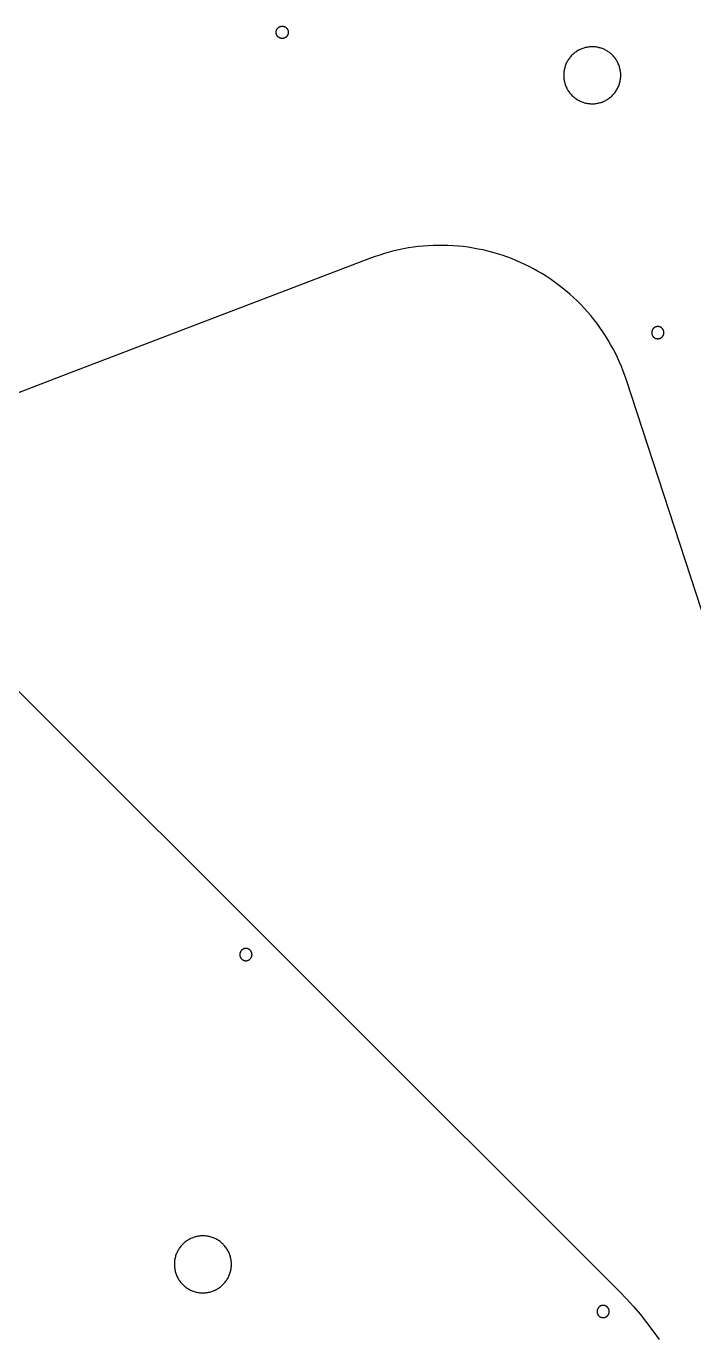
# Model space of a CAD drawing. Extents: x 0 to 146, y -2 to 88.
# Drawn here: x 61.57 to 71.8, y 40.55 to 60.68 of the extents above; entities that cross this region are included whole.
import ezdxf

# ---------------------------------------------------------------- set-up
doc = ezdxf.new("R2010")
doc.units = 0
doc.header["$LTSCALE"] = 15
doc.layers.add('CUT$EXTERIOR', color=1, linetype='CONTINUOUS')
doc.layers.add('CUT$INTERIOR', color=5, linetype='CONTINUOUS')

msp = doc.modelspace()

# ---------------------------------------------------------------- linework, layer by layer
at = {"layer": 'CUT$EXTERIOR'}
for p, q in [((67.06, 57.19), (66.988, 57.168)), ((67.132, 57.211), (67.06, 57.19)), ((67.205, 57.23), (67.132, 57.211)), ((67.279, 57.247), (67.205, 57.23)), ((67.353, 57.262), (67.279, 57.247)), ((67.428, 57.276), (67.353, 57.262)), ((67.504, 57.287), (67.428, 57.276)), ((67.579, 57.297), (67.504, 57.287)), ((67.656, 57.305), (67.579, 57.297)), ((67.732, 57.311), (67.656, 57.305)), ((67.809, 57.314), (67.732, 57.311)), ((67.886, 57.316), (67.809, 57.314)), ((67.963, 57.316), (67.886, 57.316)), ((68.04, 57.314), (67.963, 57.316)), ((68.117, 57.31), (68.04, 57.314)), ((68.194, 57.304), (68.117, 57.31)), ((68.27, 57.296), (68.194, 57.304)), ((68.347, 57.286), (68.27, 57.296)), ((68.422, 57.274), (68.347, 57.286)), ((68.498, 57.26), (68.422, 57.274)), ((68.573, 57.245), (68.498, 57.26)), ((68.647, 57.227), (68.573, 57.245)), ((68.721, 57.208), (68.647, 57.227)), ((68.794, 57.187), (68.721, 57.208)), ((68.866, 57.164), (68.794, 57.187)), ((66.848, 57.119), (62.257, 55.363)), ((66.918, 57.144), (66.848, 57.119)), ((66.988, 57.168), (66.918, 57.144)), ((68.937, 57.139), (68.866, 57.164)), ((69.007, 57.113), (68.937, 57.139)), ((69.077, 57.085), (69.007, 57.113)), ((69.145, 57.055), (69.077, 57.085)), ((69.212, 57.024), (69.145, 57.055)), ((69.279, 56.991), (69.212, 57.024)), ((69.345, 56.957), (69.279, 56.991)), ((69.41, 56.92), (69.345, 56.957)), ((69.475, 56.882), (69.41, 56.92)), ((69.539, 56.842), (69.475, 56.882)), ((69.602, 56.801), (69.539, 56.842)), ((69.664, 56.757), (69.602, 56.801)), ((69.726, 56.712), (69.664, 56.757)), ((69.786, 56.666), (69.726, 56.712)), ((69.845, 56.617), (69.786, 56.666)), ((69.903, 56.567), (69.845, 56.617)), ((69.96, 56.516), (69.903, 56.567)), ((70.016, 56.463), (69.96, 56.516)), ((70.071, 56.408), (70.016, 56.463)), ((70.124, 56.352), (70.071, 56.408)), ((70.175, 56.295), (70.124, 56.352)), ((70.225, 56.237), (70.175, 56.295)), ((70.274, 56.177), (70.225, 56.237)), ((70.321, 56.116), (70.274, 56.177)), ((70.366, 56.054), (70.321, 56.116)), ((70.41, 55.991), (70.366, 56.054)), ((70.452, 55.926), (70.41, 55.991)), ((70.492, 55.861), (70.452, 55.926)), ((70.53, 55.795), (70.492, 55.861)), ((70.567, 55.729), (70.53, 55.795)), ((70.602, 55.661), (70.567, 55.729)), ((70.635, 55.593), (70.602, 55.661)), ((70.666, 55.525), (70.635, 55.593)), ((62.257, 55.363), (60.967, 54.869)), ((70.696, 55.456), (70.666, 55.525)), ((70.723, 55.386), (70.696, 55.456)), ((70.749, 55.316), (70.723, 55.386)), ((70.773, 55.246), (70.749, 55.316)), ((74.394, 44.132), (70.773, 55.246)), ((61.256, 50.667), (70.663, 41.26)), ((70.663, 41.26), (70.772, 41.148)), ((70.772, 41.148), (70.878, 41.031)), ((70.878, 41.031), (70.982, 40.91)), ((70.982, 40.91), (71.082, 40.784)), ((71.082, 40.784), (71.179, 40.655)), ((71.179, 40.655), (71.272, 40.522))]:
    msp.add_line(p, q, dxfattribs=at)
at = {"layer": 'CUT$INTERIOR'}
for p, q in [((65.399, 60.595), (65.4, 60.598)), ((65.399, 60.591), (65.399, 60.595)), ((65.4, 60.601), (65.401, 60.604)), ((65.4, 60.598), (65.4, 60.601)), ((65.401, 60.607), (65.402, 60.61)), ((65.401, 60.604), (65.401, 60.607)), ((65.402, 60.61), (65.403, 60.614)), ((65.403, 60.614), (65.404, 60.617)), ((65.404, 60.617), (65.405, 60.62)), ((65.405, 60.62), (65.406, 60.623)), ((65.406, 60.623), (65.408, 60.626)), ((65.408, 60.626), (65.409, 60.629)), ((65.409, 60.629), (65.411, 60.631)), ((65.411, 60.631), (65.412, 60.634)), ((65.412, 60.634), (65.414, 60.637)), ((65.414, 60.637), (65.416, 60.64)), ((65.416, 60.64), (65.418, 60.642)), ((65.418, 60.642), (65.42, 60.645)), ((65.42, 60.645), (65.422, 60.647)), ((65.422, 60.647), (65.424, 60.65)), ((65.424, 60.65), (65.426, 60.652)), ((65.426, 60.652), (65.429, 60.654)), ((65.429, 60.654), (65.431, 60.657)), ((65.431, 60.657), (65.434, 60.659)), ((65.434, 60.659), (65.436, 60.661)), ((65.436, 60.661), (65.439, 60.663)), ((65.439, 60.663), (65.442, 60.664)), ((65.442, 60.664), (65.444, 60.666)), ((65.444, 60.666), (65.447, 60.668)), ((65.447, 60.668), (65.45, 60.669)), ((65.45, 60.669), (65.453, 60.671)), ((65.453, 60.671), (65.456, 60.672)), ((65.456, 60.672), (65.459, 60.673)), ((65.459, 60.673), (65.462, 60.674)), ((65.462, 60.674), (65.465, 60.675)), ((65.465, 60.675), (65.468, 60.676)), ((65.468, 60.676), (65.472, 60.677)), ((65.472, 60.677), (65.475, 60.678)), ((65.475, 60.678), (65.478, 60.678)), ((65.478, 60.678), (65.481, 60.679)), ((65.481, 60.679), (65.484, 60.679)), ((65.484, 60.679), (65.488, 60.679)), ((65.488, 60.679), (65.491, 60.679)), ((65.491, 60.679), (65.494, 60.679)), ((65.494, 60.679), (65.497, 60.679)), ((65.497, 60.679), (65.501, 60.679)), ((65.501, 60.679), (65.504, 60.679)), ((65.504, 60.679), (65.507, 60.678)), ((65.507, 60.678), (65.51, 60.678)), ((65.51, 60.678), (65.513, 60.677)), ((65.513, 60.677), (65.517, 60.676)), ((65.517, 60.676), (65.52, 60.675)), ((65.52, 60.675), (65.523, 60.674)), ((65.523, 60.674), (65.526, 60.673)), ((65.526, 60.673), (65.529, 60.672)), ((65.529, 60.672), (65.532, 60.671)), ((65.532, 60.671), (65.535, 60.669)), ((65.535, 60.669), (65.538, 60.668)), ((65.538, 60.668), (65.541, 60.666)), ((65.541, 60.666), (65.543, 60.664)), ((65.543, 60.664), (65.546, 60.663)), ((65.546, 60.663), (65.549, 60.661)), ((65.549, 60.661), (65.551, 60.659)), ((65.551, 60.659), (65.554, 60.657)), ((65.554, 60.657), (65.556, 60.654)), ((65.556, 60.654), (65.558, 60.652)), ((65.558, 60.652), (65.561, 60.65)), ((65.561, 60.65), (65.563, 60.647)), ((65.563, 60.647), (65.565, 60.645)), ((65.565, 60.645), (65.567, 60.642)), ((65.567, 60.642), (65.569, 60.64)), ((65.569, 60.64), (65.571, 60.637)), ((65.571, 60.637), (65.573, 60.634)), ((65.573, 60.634), (65.574, 60.631)), ((65.574, 60.631), (65.576, 60.629)), ((65.576, 60.629), (65.577, 60.626)), ((65.577, 60.626), (65.579, 60.623)), ((65.579, 60.623), (65.58, 60.62)), ((65.58, 60.62), (65.581, 60.617)), ((65.581, 60.617), (65.582, 60.614)), ((65.582, 60.614), (65.583, 60.61)), ((65.583, 60.61), (65.584, 60.607)), ((65.584, 60.607), (65.584, 60.604)), ((65.584, 60.604), (65.585, 60.601)), ((65.585, 60.601), (65.585, 60.598)), ((65.585, 60.598), (65.586, 60.595)), ((65.586, 60.595), (65.586, 60.591)), ((65.399, 60.588), (65.399, 60.591)), ((65.399, 60.585), (65.399, 60.588)), ((65.399, 60.581), (65.399, 60.585)), ((65.399, 60.578), (65.399, 60.581)), ((65.399, 60.575), (65.399, 60.578)), ((65.4, 60.572), (65.399, 60.575)), ((65.4, 60.569), (65.4, 60.572)), ((65.401, 60.565), (65.4, 60.569)), ((65.402, 60.562), (65.401, 60.565)), ((65.403, 60.559), (65.402, 60.562)), ((65.404, 60.556), (65.403, 60.559)), ((65.405, 60.553), (65.404, 60.556)), ((65.406, 60.55), (65.405, 60.553)), ((65.407, 60.547), (65.406, 60.55)), ((65.408, 60.544), (65.407, 60.547)), ((65.41, 60.541), (65.408, 60.544)), ((65.412, 60.538), (65.41, 60.541)), ((65.413, 60.535), (65.412, 60.538)), ((65.415, 60.533), (65.413, 60.535)), ((65.417, 60.53), (65.415, 60.533)), ((65.419, 60.527), (65.417, 60.53)), ((65.421, 60.525), (65.419, 60.527)), ((65.423, 60.523), (65.421, 60.525)), ((65.425, 60.52), (65.423, 60.523)), ((65.428, 60.518), (65.425, 60.52)), ((65.43, 60.516), (65.428, 60.518)), ((65.433, 60.514), (65.43, 60.516)), ((65.435, 60.511), (65.433, 60.514)), ((65.438, 60.51), (65.435, 60.511)), ((65.44, 60.508), (65.438, 60.51)), ((65.443, 60.506), (65.44, 60.508)), ((65.446, 60.504), (65.443, 60.506)), ((65.449, 60.503), (65.446, 60.504)), ((65.452, 60.501), (65.449, 60.503)), ((65.455, 60.5), (65.452, 60.501)), ((65.458, 60.499), (65.455, 60.5)), ((65.461, 60.497), (65.458, 60.499)), ((65.464, 60.496), (65.461, 60.497)), ((65.467, 60.495), (65.464, 60.496)), ((65.47, 60.495), (65.467, 60.495)), ((65.473, 60.494), (65.47, 60.495)), ((65.476, 60.493), (65.473, 60.494)), ((65.48, 60.493), (65.476, 60.493)), ((65.483, 60.492), (65.48, 60.493)), ((65.486, 60.492), (65.483, 60.492)), ((65.489, 60.492), (65.486, 60.492)), ((65.492, 60.492), (65.489, 60.492)), ((65.496, 60.492), (65.492, 60.492)), ((65.499, 60.492), (65.496, 60.492)), ((65.502, 60.492), (65.499, 60.492)), ((65.505, 60.493), (65.502, 60.492)), ((65.509, 60.493), (65.505, 60.493)), ((65.512, 60.494), (65.509, 60.493)), ((65.515, 60.495), (65.512, 60.494)), ((65.518, 60.495), (65.515, 60.495)), ((65.521, 60.496), (65.518, 60.495)), ((65.524, 60.497), (65.521, 60.496)), ((65.527, 60.499), (65.524, 60.497)), ((65.53, 60.5), (65.527, 60.499)), ((65.533, 60.501), (65.53, 60.5)), ((65.536, 60.503), (65.533, 60.501)), ((65.539, 60.504), (65.536, 60.503)), ((65.542, 60.506), (65.539, 60.504)), ((65.545, 60.508), (65.542, 60.506)), ((65.547, 60.51), (65.545, 60.508)), ((65.55, 60.511), (65.547, 60.51)), ((65.552, 60.514), (65.55, 60.511)), ((65.555, 60.516), (65.552, 60.514)), ((65.557, 60.518), (65.555, 60.516)), ((65.56, 60.52), (65.557, 60.518)), ((65.562, 60.523), (65.56, 60.52)), ((65.564, 60.525), (65.562, 60.523)), ((65.566, 60.527), (65.564, 60.525)), ((65.568, 60.53), (65.566, 60.527)), ((65.57, 60.533), (65.568, 60.53)), ((65.572, 60.535), (65.57, 60.533)), ((65.573, 60.538), (65.572, 60.535)), ((65.575, 60.541), (65.573, 60.538)), ((65.576, 60.544), (65.575, 60.541)), ((65.578, 60.547), (65.576, 60.544)), ((65.579, 60.55), (65.578, 60.547)), ((65.58, 60.553), (65.579, 60.55)), ((65.581, 60.556), (65.58, 60.553)), ((65.582, 60.559), (65.581, 60.556)), ((65.583, 60.562), (65.582, 60.559)), ((65.584, 60.565), (65.583, 60.562)), ((65.585, 60.569), (65.584, 60.565)), ((65.586, 60.575), (65.585, 60.572)), ((65.585, 60.572), (65.585, 60.569)), ((65.586, 60.591), (65.586, 60.588)), ((65.586, 60.588), (65.586, 60.585)), ((65.586, 60.585), (65.586, 60.581)), ((65.586, 60.581), (65.586, 60.578)), ((65.586, 60.578), (65.586, 60.575)), ((69.906, 60.2), (69.897, 60.188)), ((69.916, 60.212), (69.906, 60.2)), ((69.926, 60.223), (69.916, 60.212)), ((69.937, 60.234), (69.926, 60.223)), ((69.948, 60.245), (69.937, 60.234)), ((69.959, 60.255), (69.948, 60.245)), ((69.97, 60.265), (69.959, 60.255)), ((69.982, 60.274), (69.97, 60.265)), ((69.995, 60.283), (69.982, 60.274)), ((70.007, 60.292), (69.995, 60.283)), ((70.02, 60.3), (70.007, 60.292)), ((70.033, 60.308), (70.02, 60.3)), ((70.046, 60.315), (70.033, 60.308)), ((70.06, 60.322), (70.046, 60.315)), ((70.074, 60.328), (70.06, 60.322)), ((70.088, 60.334), (70.074, 60.328)), ((70.102, 60.339), (70.088, 60.334)), ((70.116, 60.344), (70.102, 60.339)), ((70.131, 60.348), (70.116, 60.344)), ((70.146, 60.352), (70.131, 60.348)), ((70.161, 60.355), (70.146, 60.352)), ((70.176, 60.358), (70.161, 60.355)), ((70.191, 60.36), (70.176, 60.358)), ((70.206, 60.362), (70.191, 60.36)), ((70.221, 60.363), (70.206, 60.362)), ((70.236, 60.364), (70.221, 60.363)), ((70.251, 60.364), (70.236, 60.364)), ((70.266, 60.363), (70.251, 60.364)), ((70.281, 60.362), (70.266, 60.363)), ((70.297, 60.361), (70.281, 60.362)), ((70.312, 60.359), (70.297, 60.361)), ((70.327, 60.356), (70.312, 60.359)), ((70.342, 60.353), (70.327, 60.356)), ((70.356, 60.35), (70.342, 60.353)), ((70.371, 60.346), (70.356, 60.35)), ((70.385, 60.341), (70.371, 60.346)), ((70.4, 60.336), (70.385, 60.341)), ((70.414, 60.331), (70.4, 60.336)), ((70.428, 60.325), (70.414, 60.331)), ((70.442, 60.318), (70.428, 60.325)), ((70.455, 60.311), (70.442, 60.318)), ((70.468, 60.304), (70.455, 60.311)), ((70.481, 60.296), (70.468, 60.304)), ((70.494, 60.288), (70.481, 60.296)), ((70.506, 60.279), (70.494, 60.288)), ((70.518, 60.27), (70.506, 60.279)), ((70.53, 60.26), (70.518, 60.27)), ((70.542, 60.25), (70.53, 60.26)), ((70.553, 60.24), (70.542, 60.25)), ((70.563, 60.229), (70.553, 60.24)), ((70.574, 60.218), (70.563, 60.229)), ((70.584, 60.206), (70.574, 60.218)), ((70.593, 60.194), (70.584, 60.206)), ((70.602, 60.182), (70.593, 60.194)), ((69.815, 59.994), (69.813, 59.979)), ((69.818, 60.009), (69.815, 59.994)), ((69.821, 60.024), (69.818, 60.009)), ((69.825, 60.039), (69.821, 60.024)), ((69.829, 60.053), (69.825, 60.039)), ((69.833, 60.068), (69.829, 60.053)), ((69.839, 60.082), (69.833, 60.068)), ((69.844, 60.096), (69.839, 60.082)), ((69.85, 60.11), (69.844, 60.096)), ((69.857, 60.124), (69.85, 60.11)), ((69.864, 60.137), (69.857, 60.124)), ((69.872, 60.15), (69.864, 60.137)), ((69.88, 60.163), (69.872, 60.15)), ((69.888, 60.176), (69.88, 60.163)), ((69.897, 60.188), (69.888, 60.176)), ((70.611, 60.17), (70.602, 60.182)), ((70.619, 60.157), (70.611, 60.17)), ((70.627, 60.144), (70.619, 60.157)), ((70.634, 60.131), (70.627, 60.144)), ((70.641, 60.117), (70.634, 60.131)), ((70.647, 60.103), (70.641, 60.117)), ((70.653, 60.089), (70.647, 60.103)), ((70.659, 60.075), (70.653, 60.089)), ((70.664, 60.061), (70.659, 60.075)), ((70.668, 60.046), (70.664, 60.061)), ((70.672, 60.031), (70.668, 60.046)), ((70.675, 60.017), (70.672, 60.031)), ((70.678, 60.002), (70.675, 60.017)), ((70.681, 59.987), (70.678, 60.002)), ((69.811, 59.964), (69.81, 59.949)), ((69.81, 59.949), (69.81, 59.934)), ((69.81, 59.934), (69.81, 59.919)), ((69.81, 59.919), (69.81, 59.903)), ((69.81, 59.903), (69.811, 59.888)), ((69.813, 59.979), (69.811, 59.964)), ((69.811, 59.888), (69.813, 59.873)), ((69.813, 59.873), (69.815, 59.858)), ((69.815, 59.858), (69.818, 59.843)), ((69.818, 59.843), (69.821, 59.828)), ((69.821, 59.828), (69.825, 59.814)), ((69.825, 59.814), (69.829, 59.799)), ((69.829, 59.799), (69.833, 59.785)), ((70.659, 59.777), (70.664, 59.792)), ((70.664, 59.792), (70.668, 59.806)), ((70.668, 59.806), (70.672, 59.821)), ((70.672, 59.821), (70.675, 59.836)), ((70.675, 59.836), (70.678, 59.851)), ((70.678, 59.851), (70.681, 59.866)), ((70.682, 59.972), (70.681, 59.987)), ((70.681, 59.866), (70.682, 59.881)), ((70.684, 59.957), (70.682, 59.972)), ((70.682, 59.881), (70.684, 59.896)), ((70.685, 59.941), (70.684, 59.957)), ((70.684, 59.896), (70.685, 59.911)), ((70.685, 59.926), (70.685, 59.941)), ((70.685, 59.911), (70.685, 59.926)), ((69.833, 59.785), (69.839, 59.77)), ((69.839, 59.77), (69.844, 59.756)), ((69.844, 59.756), (69.85, 59.742)), ((69.85, 59.742), (69.857, 59.729)), ((69.857, 59.729), (69.864, 59.715)), ((69.864, 59.715), (69.872, 59.702)), ((69.872, 59.702), (69.88, 59.689)), ((69.88, 59.689), (69.888, 59.676)), ((69.888, 59.676), (69.897, 59.664)), ((69.897, 59.664), (69.906, 59.652)), ((69.906, 59.652), (69.916, 59.64)), ((69.916, 59.64), (69.926, 59.629)), ((69.926, 59.629), (69.937, 59.618)), ((69.937, 59.618), (69.948, 59.608)), ((69.948, 59.608), (69.959, 59.597)), ((69.959, 59.597), (69.97, 59.588)), ((69.97, 59.588), (69.982, 59.578)), ((70.518, 59.583), (70.53, 59.592)), ((70.53, 59.592), (70.542, 59.602)), ((70.542, 59.602), (70.553, 59.613)), ((70.553, 59.613), (70.563, 59.624)), ((70.563, 59.624), (70.574, 59.635)), ((70.574, 59.635), (70.584, 59.646)), ((70.584, 59.646), (70.593, 59.658)), ((70.593, 59.658), (70.602, 59.67)), ((70.602, 59.67), (70.611, 59.683)), ((70.611, 59.683), (70.619, 59.696)), ((70.619, 59.696), (70.627, 59.709)), ((70.627, 59.709), (70.634, 59.722)), ((70.634, 59.722), (70.641, 59.735)), ((70.641, 59.735), (70.647, 59.749)), ((70.647, 59.749), (70.653, 59.763)), ((70.653, 59.763), (70.659, 59.777)), ((69.982, 59.578), (69.995, 59.569)), ((69.995, 59.569), (70.007, 59.561)), ((70.007, 59.561), (70.02, 59.552)), ((70.02, 59.552), (70.033, 59.545)), ((70.033, 59.545), (70.046, 59.538)), ((70.046, 59.538), (70.06, 59.531)), ((70.06, 59.531), (70.074, 59.525)), ((70.074, 59.525), (70.088, 59.519)), ((70.088, 59.519), (70.102, 59.514)), ((70.102, 59.514), (70.116, 59.509)), ((70.116, 59.509), (70.131, 59.504)), ((70.131, 59.504), (70.146, 59.501)), ((70.146, 59.501), (70.161, 59.497)), ((70.161, 59.497), (70.176, 59.495)), ((70.176, 59.495), (70.191, 59.492)), ((70.191, 59.492), (70.206, 59.491)), ((70.206, 59.491), (70.221, 59.49)), ((70.221, 59.49), (70.236, 59.489)), ((70.236, 59.489), (70.251, 59.489)), ((70.251, 59.489), (70.266, 59.489)), ((70.266, 59.489), (70.281, 59.49)), ((70.281, 59.49), (70.297, 59.491)), ((70.297, 59.491), (70.312, 59.493)), ((70.312, 59.493), (70.327, 59.496)), ((70.327, 59.496), (70.342, 59.499)), ((70.342, 59.499), (70.356, 59.502)), ((70.356, 59.502), (70.371, 59.507)), ((70.371, 59.507), (70.385, 59.511)), ((70.385, 59.511), (70.4, 59.516)), ((70.4, 59.516), (70.414, 59.522)), ((70.414, 59.522), (70.428, 59.528)), ((70.428, 59.528), (70.442, 59.534)), ((70.442, 59.534), (70.455, 59.541)), ((70.455, 59.541), (70.468, 59.549)), ((70.468, 59.549), (70.481, 59.556)), ((70.481, 59.556), (70.494, 59.565)), ((70.494, 59.565), (70.506, 59.574)), ((70.506, 59.574), (70.518, 59.583)), ((71.16, 55.986), (71.159, 55.983)), ((71.159, 55.983), (71.159, 55.98)), ((71.159, 55.98), (71.159, 55.977)), ((71.159, 55.977), (71.159, 55.973)), ((71.159, 55.973), (71.159, 55.97)), ((71.159, 55.97), (71.16, 55.967)), ((71.161, 55.993), (71.16, 55.99)), ((71.16, 55.99), (71.16, 55.986)), ((71.16, 55.967), (71.16, 55.964)), ((71.16, 55.964), (71.161, 55.96)), ((71.162, 55.999), (71.161, 55.996)), ((71.161, 55.996), (71.161, 55.993)), ((71.163, 56.002), (71.162, 55.999)), ((71.164, 56.005), (71.163, 56.002)), ((71.165, 56.008), (71.164, 56.005)), ((71.166, 56.011), (71.165, 56.008)), ((71.167, 56.014), (71.166, 56.011)), ((71.169, 56.017), (71.167, 56.014)), ((71.17, 56.02), (71.169, 56.017)), ((71.172, 56.023), (71.17, 56.02)), ((71.174, 56.026), (71.172, 56.023)), ((71.175, 56.029), (71.174, 56.026)), ((71.177, 56.031), (71.175, 56.029)), ((71.179, 56.034), (71.177, 56.031)), ((71.181, 56.036), (71.179, 56.034)), ((71.183, 56.039), (71.181, 56.036)), ((71.186, 56.041), (71.183, 56.039)), ((71.188, 56.044), (71.186, 56.041)), ((71.19, 56.046), (71.188, 56.044)), ((71.193, 56.048), (71.19, 56.046)), ((71.195, 56.05), (71.193, 56.048)), ((71.198, 56.052), (71.195, 56.05)), ((71.2, 56.054), (71.198, 56.052)), ((71.203, 56.056), (71.2, 56.054)), ((71.206, 56.057), (71.203, 56.056)), ((71.209, 56.059), (71.206, 56.057)), ((71.212, 56.06), (71.209, 56.059)), ((71.215, 56.062), (71.212, 56.06)), ((71.218, 56.063), (71.215, 56.062)), ((71.221, 56.064), (71.218, 56.063)), ((71.224, 56.065), (71.221, 56.064)), ((71.227, 56.066), (71.224, 56.065)), ((71.23, 56.067), (71.227, 56.066)), ((71.233, 56.068), (71.23, 56.067)), ((71.236, 56.069), (71.233, 56.068)), ((71.24, 56.069), (71.236, 56.069)), ((71.243, 56.069), (71.24, 56.069)), ((71.246, 56.07), (71.243, 56.069)), ((71.249, 56.07), (71.246, 56.07)), ((71.253, 56.07), (71.249, 56.07)), ((71.256, 56.07), (71.253, 56.07)), ((71.259, 56.07), (71.256, 56.07)), ((71.262, 56.07), (71.259, 56.07)), ((71.265, 56.069), (71.262, 56.07)), ((71.269, 56.069), (71.265, 56.069)), ((71.272, 56.068), (71.269, 56.069)), ((71.275, 56.067), (71.272, 56.068)), ((71.278, 56.067), (71.275, 56.067)), ((71.281, 56.066), (71.278, 56.067)), ((71.284, 56.065), (71.281, 56.066)), ((71.287, 56.063), (71.284, 56.065)), ((71.29, 56.062), (71.287, 56.063)), ((71.293, 56.061), (71.29, 56.062)), ((71.296, 56.059), (71.293, 56.061)), ((71.299, 56.058), (71.296, 56.059)), ((71.302, 56.056), (71.299, 56.058)), ((71.305, 56.054), (71.302, 56.056)), ((71.307, 56.053), (71.305, 56.054)), ((71.31, 56.051), (71.307, 56.053)), ((71.313, 56.049), (71.31, 56.051)), ((71.315, 56.046), (71.313, 56.049)), ((71.317, 56.044), (71.315, 56.046)), ((71.32, 56.042), (71.317, 56.044)), ((71.322, 56.04), (71.32, 56.042)), ((71.324, 56.037), (71.322, 56.04)), ((71.326, 56.035), (71.324, 56.037)), ((71.328, 56.032), (71.326, 56.035)), ((71.33, 56.029), (71.328, 56.032)), ((71.332, 56.027), (71.33, 56.029)), ((71.334, 56.024), (71.332, 56.027)), ((71.335, 56.021), (71.334, 56.024)), ((71.337, 56.018), (71.335, 56.021)), ((71.338, 56.015), (71.337, 56.018)), ((71.339, 56.012), (71.338, 56.015)), ((71.341, 56.009), (71.339, 56.012)), ((71.342, 56.006), (71.341, 56.009)), ((71.343, 56.003), (71.342, 56.006)), ((71.344, 56), (71.343, 56.003)), ((71.344, 55.997), (71.344, 56)), ((71.345, 55.994), (71.344, 55.997)), ((71.346, 55.991), (71.345, 55.994)), ((71.346, 55.987), (71.346, 55.991)), ((71.346, 55.984), (71.346, 55.987)), ((71.347, 55.981), (71.346, 55.984)), ((71.346, 55.968), (71.347, 55.971)), ((71.346, 55.965), (71.346, 55.968)), ((71.346, 55.961), (71.346, 55.965)), ((71.347, 55.978), (71.347, 55.981)), ((71.347, 55.974), (71.347, 55.978)), ((71.347, 55.971), (71.347, 55.974)), ((71.161, 55.96), (71.161, 55.957)), ((71.161, 55.957), (71.162, 55.954)), ((71.162, 55.954), (71.163, 55.951)), ((71.163, 55.951), (71.164, 55.948)), ((71.164, 55.948), (71.165, 55.945)), ((71.165, 55.945), (71.166, 55.942)), ((71.166, 55.942), (71.167, 55.939)), ((71.167, 55.939), (71.168, 55.936)), ((71.168, 55.936), (71.17, 55.933)), ((71.17, 55.933), (71.172, 55.93)), ((71.172, 55.93), (71.173, 55.927)), ((71.173, 55.927), (71.175, 55.924)), ((71.175, 55.924), (71.177, 55.922)), ((71.177, 55.922), (71.179, 55.919)), ((71.179, 55.919), (71.181, 55.917)), ((71.181, 55.917), (71.183, 55.914)), ((71.183, 55.914), (71.185, 55.912)), ((71.185, 55.912), (71.187, 55.909)), ((71.187, 55.909), (71.19, 55.907)), ((71.19, 55.907), (71.192, 55.905)), ((71.192, 55.905), (71.195, 55.903)), ((71.195, 55.903), (71.197, 55.901)), ((71.197, 55.901), (71.2, 55.899)), ((71.2, 55.899), (71.203, 55.897)), ((71.203, 55.897), (71.205, 55.896)), ((71.205, 55.896), (71.208, 55.894)), ((71.208, 55.894), (71.211, 55.892)), ((71.211, 55.892), (71.214, 55.891)), ((71.214, 55.891), (71.217, 55.89)), ((71.217, 55.89), (71.22, 55.888)), ((71.22, 55.888), (71.223, 55.887)), ((71.223, 55.887), (71.226, 55.886)), ((71.226, 55.886), (71.229, 55.886)), ((71.229, 55.886), (71.232, 55.885)), ((71.232, 55.885), (71.236, 55.884)), ((71.236, 55.884), (71.239, 55.884)), ((71.239, 55.884), (71.242, 55.883)), ((71.242, 55.883), (71.245, 55.883)), ((71.245, 55.883), (71.249, 55.883)), ((71.249, 55.883), (71.252, 55.883)), ((71.252, 55.883), (71.255, 55.883)), ((71.255, 55.883), (71.258, 55.883)), ((71.258, 55.883), (71.262, 55.883)), ((71.262, 55.883), (71.265, 55.883)), ((71.265, 55.883), (71.268, 55.884)), ((71.268, 55.884), (71.271, 55.884)), ((71.271, 55.884), (71.274, 55.885)), ((71.274, 55.885), (71.278, 55.886)), ((71.278, 55.886), (71.281, 55.887)), ((71.281, 55.887), (71.284, 55.888)), ((71.284, 55.888), (71.287, 55.889)), ((71.287, 55.889), (71.29, 55.89)), ((71.29, 55.89), (71.293, 55.891)), ((71.293, 55.891), (71.296, 55.893)), ((71.296, 55.893), (71.299, 55.894)), ((71.299, 55.894), (71.301, 55.896)), ((71.301, 55.896), (71.304, 55.898)), ((71.304, 55.898), (71.307, 55.9)), ((71.307, 55.9), (71.31, 55.901)), ((71.31, 55.901), (71.312, 55.903)), ((71.312, 55.903), (71.315, 55.906)), ((71.315, 55.906), (71.317, 55.908)), ((71.317, 55.908), (71.319, 55.91)), ((71.319, 55.91), (71.322, 55.912)), ((71.322, 55.912), (71.324, 55.915)), ((71.324, 55.915), (71.326, 55.917)), ((71.326, 55.917), (71.328, 55.92)), ((71.328, 55.92), (71.33, 55.922)), ((71.33, 55.922), (71.332, 55.925)), ((71.332, 55.925), (71.333, 55.928)), ((71.333, 55.928), (71.335, 55.931)), ((71.335, 55.931), (71.336, 55.934)), ((71.336, 55.934), (71.338, 55.937)), ((71.338, 55.937), (71.339, 55.94)), ((71.339, 55.94), (71.34, 55.943)), ((71.34, 55.943), (71.342, 55.946)), ((71.342, 55.946), (71.343, 55.949)), ((71.343, 55.952), (71.344, 55.955)), ((71.343, 55.949), (71.343, 55.952)), ((71.344, 55.955), (71.345, 55.958)), ((71.345, 55.958), (71.346, 55.961)), ((64.874, 46.501), (64.872, 46.499)), ((64.876, 46.503), (64.874, 46.501)), ((64.879, 46.505), (64.876, 46.503)), ((64.882, 46.507), (64.879, 46.505)), ((64.884, 46.509), (64.882, 46.507)), ((64.887, 46.511), (64.884, 46.509)), ((64.89, 46.512), (64.887, 46.511)), ((64.893, 46.514), (64.89, 46.512)), ((64.896, 46.515), (64.893, 46.514)), ((64.899, 46.517), (64.896, 46.515)), ((64.902, 46.518), (64.899, 46.517)), ((64.905, 46.519), (64.902, 46.518)), ((64.908, 46.52), (64.905, 46.519)), ((64.911, 46.521), (64.908, 46.52)), ((64.914, 46.522), (64.911, 46.521)), ((64.917, 46.523), (64.914, 46.522)), ((64.92, 46.523), (64.917, 46.523)), ((64.924, 46.524), (64.92, 46.523)), ((64.927, 46.524), (64.924, 46.524)), ((64.93, 46.524), (64.927, 46.524)), ((64.933, 46.524), (64.93, 46.524)), ((64.937, 46.524), (64.933, 46.524)), ((64.94, 46.524), (64.937, 46.524)), ((64.943, 46.524), (64.94, 46.524)), ((64.946, 46.524), (64.943, 46.524)), ((64.95, 46.523), (64.946, 46.524)), ((64.953, 46.523), (64.95, 46.523)), ((64.956, 46.522), (64.953, 46.523)), ((64.959, 46.522), (64.956, 46.522)), ((64.962, 46.521), (64.959, 46.522)), ((64.965, 46.52), (64.962, 46.521)), ((64.968, 46.519), (64.965, 46.52)), ((64.972, 46.517), (64.968, 46.519)), ((64.975, 46.516), (64.972, 46.517)), ((64.977, 46.515), (64.975, 46.516)), ((64.98, 46.513), (64.977, 46.515)), ((64.983, 46.512), (64.98, 46.513)), ((64.986, 46.51), (64.983, 46.512)), ((64.989, 46.508), (64.986, 46.51)), ((64.991, 46.506), (64.989, 46.508)), ((64.994, 46.504), (64.991, 46.506)), ((64.996, 46.502), (64.994, 46.504)), ((64.999, 46.5), (64.996, 46.502)), ((64.843, 46.442), (64.842, 46.439)), ((64.842, 46.439), (64.842, 46.436)), ((64.842, 46.436), (64.842, 46.432)), ((64.842, 46.432), (64.842, 46.429)), ((64.842, 46.429), (64.842, 46.426)), ((64.842, 46.426), (64.842, 46.423)), ((64.842, 46.423), (64.843, 46.419)), ((64.844, 46.449), (64.843, 46.445)), ((64.843, 46.445), (64.843, 46.442)), ((64.843, 46.419), (64.843, 46.416)), ((64.843, 46.416), (64.844, 46.413)), ((64.845, 46.455), (64.844, 46.452)), ((64.844, 46.452), (64.844, 46.449)), ((64.844, 46.413), (64.844, 46.41)), ((64.844, 46.41), (64.845, 46.407)), ((64.846, 46.458), (64.845, 46.455)), ((64.845, 46.407), (64.846, 46.403)), ((64.847, 46.461), (64.846, 46.458)), ((64.846, 46.403), (64.847, 46.4)), ((64.848, 46.464), (64.847, 46.461)), ((64.847, 46.4), (64.848, 46.397)), ((64.849, 46.467), (64.848, 46.464)), ((64.848, 46.397), (64.849, 46.394)), ((64.851, 46.47), (64.849, 46.467)), ((64.849, 46.394), (64.851, 46.391)), ((64.852, 46.473), (64.851, 46.47)), ((64.851, 46.391), (64.852, 46.388)), ((64.854, 46.476), (64.852, 46.473)), ((64.852, 46.388), (64.854, 46.385)), ((64.855, 46.479), (64.854, 46.476)), ((64.854, 46.385), (64.855, 46.383)), ((64.857, 46.482), (64.855, 46.479)), ((64.855, 46.383), (64.857, 46.38)), ((64.859, 46.484), (64.857, 46.482)), ((64.857, 46.38), (64.859, 46.377)), ((64.861, 46.487), (64.859, 46.484)), ((64.859, 46.377), (64.861, 46.375)), ((64.863, 46.489), (64.861, 46.487)), ((64.861, 46.375), (64.863, 46.372)), ((64.865, 46.492), (64.863, 46.489)), ((64.863, 46.372), (64.865, 46.369)), ((64.867, 46.494), (64.865, 46.492)), ((64.865, 46.369), (64.867, 46.367)), ((64.869, 46.497), (64.867, 46.494)), ((64.867, 46.367), (64.869, 46.365)), ((64.872, 46.499), (64.869, 46.497)), ((64.869, 46.365), (64.872, 46.362)), ((64.872, 46.362), (64.874, 46.36)), ((64.874, 46.36), (64.876, 46.358)), ((64.876, 46.358), (64.879, 46.356)), ((64.879, 46.356), (64.882, 46.354)), ((64.882, 46.354), (64.884, 46.352)), ((64.884, 46.352), (64.887, 46.351)), ((64.887, 46.351), (64.89, 46.349)), ((64.89, 46.349), (64.893, 46.347)), ((64.893, 46.347), (64.896, 46.346)), ((64.896, 46.346), (64.899, 46.345)), ((64.899, 46.345), (64.902, 46.343)), ((64.902, 46.343), (64.905, 46.342)), ((64.905, 46.342), (64.908, 46.341)), ((64.908, 46.341), (64.911, 46.34)), ((64.911, 46.34), (64.914, 46.34)), ((64.914, 46.34), (64.917, 46.339)), ((64.917, 46.339), (64.92, 46.338)), ((64.92, 46.338), (64.924, 46.338)), ((64.924, 46.338), (64.927, 46.337)), ((64.927, 46.337), (64.93, 46.337)), ((64.93, 46.337), (64.933, 46.337)), ((64.933, 46.337), (64.937, 46.337)), ((64.937, 46.337), (64.94, 46.337)), ((64.94, 46.337), (64.943, 46.337)), ((64.943, 46.337), (64.946, 46.338)), ((64.946, 46.338), (64.95, 46.338)), ((64.95, 46.338), (64.953, 46.339)), ((64.953, 46.339), (64.956, 46.339)), ((64.956, 46.339), (64.959, 46.34)), ((64.959, 46.34), (64.962, 46.341)), ((64.962, 46.341), (64.965, 46.342)), ((64.965, 46.342), (64.968, 46.343)), ((64.968, 46.343), (64.972, 46.344)), ((64.972, 46.344), (64.975, 46.345)), ((64.975, 46.345), (64.977, 46.347)), ((64.977, 46.347), (64.98, 46.348)), ((64.98, 46.348), (64.983, 46.35)), ((64.983, 46.35), (64.986, 46.351)), ((64.986, 46.351), (64.989, 46.353)), ((64.989, 46.353), (64.991, 46.355)), ((64.991, 46.355), (64.994, 46.357)), ((64.994, 46.357), (64.996, 46.359)), ((64.996, 46.359), (64.999, 46.361)), ((65.001, 46.498), (64.999, 46.5)), ((64.999, 46.361), (65.001, 46.364)), ((65.004, 46.496), (65.001, 46.498)), ((65.001, 46.364), (65.004, 46.366)), ((65.006, 46.493), (65.004, 46.496)), ((65.004, 46.366), (65.006, 46.368)), ((65.008, 46.491), (65.006, 46.493)), ((65.006, 46.368), (65.008, 46.371)), ((65.01, 46.488), (65.008, 46.491)), ((65.008, 46.371), (65.01, 46.373)), ((65.012, 46.486), (65.01, 46.488)), ((65.01, 46.373), (65.012, 46.376)), ((65.014, 46.483), (65.012, 46.486)), ((65.012, 46.376), (65.014, 46.379)), ((65.015, 46.48), (65.014, 46.483)), ((65.014, 46.379), (65.015, 46.381)), ((65.017, 46.477), (65.015, 46.48)), ((65.015, 46.381), (65.017, 46.384)), ((65.019, 46.475), (65.017, 46.477)), ((65.017, 46.384), (65.019, 46.387)), ((65.02, 46.472), (65.019, 46.475)), ((65.019, 46.387), (65.02, 46.39)), ((65.022, 46.469), (65.02, 46.472)), ((65.02, 46.39), (65.022, 46.393)), ((65.023, 46.466), (65.022, 46.469)), ((65.022, 46.393), (65.023, 46.396)), ((65.024, 46.463), (65.023, 46.466)), ((65.023, 46.396), (65.024, 46.399)), ((65.025, 46.46), (65.024, 46.463)), ((65.024, 46.399), (65.025, 46.402)), ((65.026, 46.456), (65.025, 46.46)), ((65.025, 46.402), (65.026, 46.405)), ((65.027, 46.453), (65.026, 46.456)), ((65.026, 46.405), (65.027, 46.408)), ((65.028, 46.45), (65.027, 46.453)), ((65.027, 46.408), (65.028, 46.411)), ((65.028, 46.447), (65.028, 46.45)), ((65.029, 46.444), (65.028, 46.447)), ((65.028, 46.415), (65.029, 46.418)), ((65.028, 46.411), (65.028, 46.415)), ((65.029, 46.44), (65.029, 46.444)), ((65.029, 46.437), (65.029, 46.44)), ((65.03, 46.434), (65.029, 46.437)), ((65.029, 46.424), (65.03, 46.427)), ((65.029, 46.421), (65.029, 46.424)), ((65.029, 46.418), (65.029, 46.421)), ((65.03, 46.431), (65.03, 46.434)), ((65.03, 46.427), (65.03, 46.431)), ((64.093, 42.073), (64.079, 42.066)), ((64.106, 42.079), (64.093, 42.073)), ((64.121, 42.085), (64.106, 42.079)), ((64.135, 42.09), (64.121, 42.085)), ((64.149, 42.094), (64.135, 42.09)), ((64.164, 42.099), (64.149, 42.094)), ((64.179, 42.102), (64.164, 42.099)), ((64.193, 42.105), (64.179, 42.102)), ((64.208, 42.108), (64.193, 42.105)), ((64.223, 42.11), (64.208, 42.108)), ((64.239, 42.112), (64.223, 42.11)), ((64.254, 42.113), (64.239, 42.112)), ((64.269, 42.113), (64.254, 42.113)), ((64.284, 42.113), (64.269, 42.113)), ((64.299, 42.113), (64.284, 42.113)), ((64.314, 42.112), (64.299, 42.113)), ((64.33, 42.11), (64.314, 42.112)), ((64.345, 42.108), (64.33, 42.11)), ((64.36, 42.105), (64.345, 42.108)), ((64.374, 42.102), (64.36, 42.105)), ((64.389, 42.099), (64.374, 42.102)), ((64.404, 42.094), (64.389, 42.099)), ((64.418, 42.09), (64.404, 42.094)), ((64.432, 42.085), (64.418, 42.09)), ((64.447, 42.079), (64.432, 42.085)), ((64.46, 42.073), (64.447, 42.079)), ((64.474, 42.066), (64.46, 42.073)), ((63.888, 41.877), (63.881, 41.863)), ((63.895, 41.89), (63.888, 41.877)), ((63.903, 41.903), (63.895, 41.89)), ((63.911, 41.916), (63.903, 41.903)), ((63.919, 41.929), (63.911, 41.916)), ((63.928, 41.941), (63.919, 41.929)), ((63.938, 41.953), (63.928, 41.941)), ((63.948, 41.964), (63.938, 41.953)), ((63.958, 41.976), (63.948, 41.964)), ((63.968, 41.987), (63.958, 41.976)), ((63.979, 41.997), (63.968, 41.987)), ((63.991, 42.007), (63.979, 41.997)), ((64.002, 42.017), (63.991, 42.007)), ((64.014, 42.026), (64.002, 42.017)), ((64.027, 42.035), (64.014, 42.026)), ((64.039, 42.044), (64.027, 42.035)), ((64.052, 42.052), (64.039, 42.044)), ((64.065, 42.059), (64.052, 42.052)), ((64.079, 42.066), (64.065, 42.059)), ((64.488, 42.059), (64.474, 42.066)), ((64.501, 42.052), (64.488, 42.059)), ((64.514, 42.044), (64.501, 42.052)), ((64.526, 42.035), (64.514, 42.044)), ((64.539, 42.026), (64.526, 42.035)), ((64.551, 42.017), (64.539, 42.026)), ((64.562, 42.007), (64.551, 42.017)), ((64.574, 41.997), (64.562, 42.007)), ((64.585, 41.987), (64.574, 41.997)), ((64.595, 41.976), (64.585, 41.987)), ((64.605, 41.964), (64.595, 41.976)), ((64.615, 41.953), (64.605, 41.964)), ((64.625, 41.941), (64.615, 41.953)), ((64.634, 41.929), (64.625, 41.941)), ((64.642, 41.916), (64.634, 41.929)), ((64.65, 41.903), (64.642, 41.916)), ((64.658, 41.89), (64.65, 41.903)), ((64.665, 41.877), (64.658, 41.89)), ((64.672, 41.863), (64.665, 41.877)), ((63.84, 41.702), (63.839, 41.687)), ((63.839, 41.687), (63.839, 41.672)), ((63.839, 41.672), (63.839, 41.657)), ((63.841, 41.718), (63.84, 41.702)), ((63.843, 41.733), (63.841, 41.718)), ((63.845, 41.748), (63.843, 41.733)), ((63.848, 41.763), (63.845, 41.748)), ((63.851, 41.777), (63.848, 41.763)), ((63.855, 41.792), (63.851, 41.777)), ((63.859, 41.807), (63.855, 41.792)), ((63.864, 41.821), (63.859, 41.807)), ((63.869, 41.835), (63.864, 41.821)), ((63.875, 41.849), (63.869, 41.835)), ((63.881, 41.863), (63.875, 41.849)), ((64.678, 41.849), (64.672, 41.863)), ((64.684, 41.835), (64.678, 41.849)), ((64.689, 41.821), (64.684, 41.835)), ((64.694, 41.807), (64.689, 41.821)), ((64.698, 41.792), (64.694, 41.807)), ((64.702, 41.777), (64.698, 41.792)), ((64.705, 41.763), (64.702, 41.777)), ((64.708, 41.748), (64.705, 41.763)), ((64.71, 41.733), (64.708, 41.748)), ((64.712, 41.718), (64.71, 41.733)), ((64.713, 41.702), (64.712, 41.718)), ((64.714, 41.687), (64.713, 41.702)), ((64.714, 41.672), (64.714, 41.687)), ((64.714, 41.657), (64.714, 41.672)), ((63.839, 41.657), (63.84, 41.642)), ((63.84, 41.642), (63.842, 41.627)), ((63.842, 41.627), (63.844, 41.612)), ((63.844, 41.612), (63.846, 41.597)), ((63.846, 41.597), (63.849, 41.582)), ((63.849, 41.582), (63.853, 41.567)), ((63.853, 41.567), (63.857, 41.552)), ((63.857, 41.552), (63.861, 41.538)), ((63.861, 41.538), (63.866, 41.523)), ((63.866, 41.523), (63.872, 41.509)), ((63.872, 41.509), (63.878, 41.495)), ((63.878, 41.495), (63.884, 41.482)), ((63.884, 41.482), (63.891, 41.468)), ((64.662, 41.468), (64.669, 41.482)), ((64.669, 41.482), (64.675, 41.495)), ((64.675, 41.495), (64.681, 41.509)), ((64.681, 41.509), (64.687, 41.523)), ((64.687, 41.523), (64.692, 41.538)), ((64.692, 41.538), (64.696, 41.552)), ((64.696, 41.552), (64.7, 41.567)), ((64.7, 41.567), (64.704, 41.582)), ((64.704, 41.582), (64.707, 41.597)), ((64.707, 41.597), (64.709, 41.612)), ((64.709, 41.612), (64.711, 41.627)), ((64.711, 41.627), (64.713, 41.642)), ((64.713, 41.642), (64.714, 41.657)), ((63.891, 41.468), (63.899, 41.455)), ((63.899, 41.455), (63.907, 41.442)), ((63.907, 41.442), (63.915, 41.429)), ((63.915, 41.429), (63.924, 41.417)), ((63.924, 41.417), (63.933, 41.405)), ((63.933, 41.405), (63.943, 41.393)), ((63.943, 41.393), (63.953, 41.382)), ((63.953, 41.382), (63.963, 41.371)), ((63.963, 41.371), (63.974, 41.36)), ((63.974, 41.36), (63.985, 41.35)), ((63.985, 41.35), (63.997, 41.34)), ((63.997, 41.34), (64.008, 41.33)), ((64.008, 41.33), (64.021, 41.321)), ((64.021, 41.321), (64.033, 41.312)), ((64.033, 41.312), (64.046, 41.304)), ((64.046, 41.304), (64.059, 41.296)), ((64.059, 41.296), (64.072, 41.289)), ((64.072, 41.289), (64.086, 41.282)), ((64.086, 41.282), (64.099, 41.276)), ((64.099, 41.276), (64.113, 41.27)), ((64.113, 41.27), (64.128, 41.264)), ((64.425, 41.264), (64.44, 41.27)), ((64.44, 41.27), (64.454, 41.276)), ((64.454, 41.276), (64.467, 41.282)), ((64.467, 41.282), (64.481, 41.289)), ((64.481, 41.289), (64.494, 41.296)), ((64.494, 41.296), (64.507, 41.304)), ((64.507, 41.304), (64.52, 41.312)), ((64.52, 41.312), (64.532, 41.321)), ((64.532, 41.321), (64.545, 41.33)), ((64.545, 41.33), (64.556, 41.34)), ((64.556, 41.34), (64.568, 41.35)), ((64.568, 41.35), (64.579, 41.36)), ((64.579, 41.36), (64.59, 41.371)), ((64.59, 41.371), (64.6, 41.382)), ((64.6, 41.382), (64.61, 41.393)), ((64.61, 41.393), (64.62, 41.405)), ((64.62, 41.405), (64.629, 41.417)), ((64.629, 41.417), (64.638, 41.429)), ((64.638, 41.429), (64.646, 41.442)), ((64.646, 41.442), (64.654, 41.455)), ((64.654, 41.455), (64.662, 41.468)), ((64.128, 41.264), (64.142, 41.26)), ((64.142, 41.26), (64.157, 41.255)), ((64.157, 41.255), (64.171, 41.251)), ((64.171, 41.251), (64.186, 41.248)), ((64.186, 41.248), (64.201, 41.245)), ((64.201, 41.245), (64.216, 41.243)), ((64.216, 41.243), (64.231, 41.241)), ((64.231, 41.241), (64.246, 41.239)), ((64.246, 41.239), (64.261, 41.239)), ((64.261, 41.239), (64.276, 41.238)), ((64.276, 41.238), (64.292, 41.239)), ((64.292, 41.239), (64.307, 41.239)), ((64.307, 41.239), (64.322, 41.241)), ((64.322, 41.241), (64.337, 41.243)), ((64.337, 41.243), (64.352, 41.245)), ((64.352, 41.245), (64.367, 41.248)), ((64.367, 41.248), (64.382, 41.251)), ((64.382, 41.251), (64.396, 41.255)), ((64.396, 41.255), (64.411, 41.26)), ((64.411, 41.26), (64.425, 41.264)), ((70.322, 40.966), (70.321, 40.963)), ((70.321, 40.963), (70.321, 40.96)), ((70.321, 40.96), (70.321, 40.957)), ((70.321, 40.957), (70.321, 40.954)), ((70.321, 40.954), (70.321, 40.95)), ((70.321, 40.95), (70.321, 40.947)), ((70.321, 40.947), (70.321, 40.944)), ((70.321, 40.944), (70.321, 40.941)), ((70.321, 40.941), (70.322, 40.937)), ((70.323, 40.973), (70.322, 40.97)), ((70.322, 40.97), (70.322, 40.966)), ((70.322, 40.937), (70.322, 40.934)), ((70.322, 40.934), (70.323, 40.931)), ((70.324, 40.976), (70.323, 40.973)), ((70.323, 40.931), (70.324, 40.928)), ((70.325, 40.979), (70.324, 40.976)), ((70.324, 40.928), (70.325, 40.925)), ((70.326, 40.982), (70.325, 40.979)), ((70.325, 40.925), (70.326, 40.922)), ((70.327, 40.985), (70.326, 40.982)), ((70.326, 40.922), (70.327, 40.918)), ((70.328, 40.988), (70.327, 40.985)), ((70.327, 40.918), (70.328, 40.915)), ((70.329, 40.991), (70.328, 40.988)), ((70.328, 40.915), (70.329, 40.912)), ((70.331, 40.994), (70.329, 40.991)), ((70.329, 40.912), (70.331, 40.91)), ((70.332, 40.997), (70.331, 40.994)), ((70.331, 40.91), (70.332, 40.907)), ((70.334, 41), (70.332, 40.997)), ((70.332, 40.907), (70.334, 40.904)), ((70.336, 41.003), (70.334, 41)), ((70.334, 40.904), (70.336, 40.901)), ((70.338, 41.005), (70.336, 41.003)), ((70.336, 40.901), (70.338, 40.898)), ((70.339, 41.008), (70.338, 41.005)), ((70.338, 40.898), (70.339, 40.896)), ((70.341, 41.011), (70.339, 41.008)), ((70.339, 40.896), (70.341, 40.893)), ((70.344, 41.013), (70.341, 41.011)), ((70.341, 40.893), (70.344, 40.891)), ((70.346, 41.016), (70.344, 41.013)), ((70.344, 40.891), (70.346, 40.888)), ((70.348, 41.018), (70.346, 41.016)), ((70.346, 40.888), (70.348, 40.886)), ((70.35, 41.02), (70.348, 41.018)), ((70.348, 40.886), (70.35, 40.884)), ((70.353, 41.022), (70.35, 41.02)), ((70.35, 40.884), (70.353, 40.881)), ((70.355, 41.024), (70.353, 41.022)), ((70.353, 40.881), (70.355, 40.879)), ((70.358, 41.026), (70.355, 41.024)), ((70.355, 40.879), (70.358, 40.877)), ((70.36, 41.028), (70.358, 41.026)), ((70.358, 40.877), (70.36, 40.875)), ((70.363, 41.03), (70.36, 41.028)), ((70.36, 40.875), (70.363, 40.874)), ((70.366, 41.032), (70.363, 41.03)), ((70.363, 40.874), (70.366, 40.872)), ((70.369, 41.034), (70.366, 41.032)), ((70.366, 40.872), (70.369, 40.87)), ((70.371, 41.035), (70.369, 41.034)), ((70.369, 40.87), (70.371, 40.869)), ((70.374, 41.037), (70.371, 41.035)), ((70.371, 40.869), (70.374, 40.867)), ((70.377, 41.038), (70.374, 41.037)), ((70.374, 40.867), (70.377, 40.866)), ((70.38, 41.039), (70.377, 41.038)), ((70.377, 40.866), (70.38, 40.865)), ((70.383, 41.04), (70.38, 41.039)), ((70.38, 40.865), (70.383, 40.863)), ((70.387, 41.041), (70.383, 41.04)), ((70.39, 41.042), (70.387, 41.041)), ((70.393, 41.043), (70.39, 41.042)), ((70.396, 41.044), (70.393, 41.043)), ((70.399, 41.044), (70.396, 41.044)), ((70.402, 41.045), (70.399, 41.044)), ((70.406, 41.045), (70.402, 41.045)), ((70.409, 41.045), (70.406, 41.045)), ((70.412, 41.046), (70.409, 41.045)), ((70.415, 41.046), (70.412, 41.046)), ((70.419, 41.046), (70.415, 41.046)), ((70.422, 41.045), (70.419, 41.046)), ((70.425, 41.045), (70.422, 41.045)), ((70.428, 41.045), (70.425, 41.045)), ((70.432, 41.044), (70.428, 41.045)), ((70.435, 41.043), (70.432, 41.044)), ((70.438, 41.043), (70.435, 41.043)), ((70.441, 41.042), (70.438, 41.043)), ((70.444, 41.041), (70.441, 41.042)), ((70.447, 41.04), (70.444, 41.041)), ((70.45, 41.039), (70.447, 41.04)), ((70.447, 40.864), (70.45, 40.865)), ((70.453, 41.037), (70.45, 41.039)), ((70.45, 40.865), (70.453, 40.866)), ((70.456, 41.036), (70.453, 41.037)), ((70.453, 40.866), (70.456, 40.868)), ((70.459, 41.034), (70.456, 41.036)), ((70.456, 40.868), (70.459, 40.869)), ((70.462, 41.033), (70.459, 41.034)), ((70.459, 40.869), (70.462, 40.871)), ((70.465, 41.031), (70.462, 41.033)), ((70.462, 40.871), (70.465, 40.873)), ((70.467, 41.029), (70.465, 41.031)), ((70.465, 40.873), (70.467, 40.874)), ((70.47, 41.027), (70.467, 41.029)), ((70.467, 40.874), (70.47, 40.876)), ((70.473, 41.025), (70.47, 41.027)), ((70.47, 40.876), (70.473, 40.878)), ((70.475, 41.023), (70.473, 41.025)), ((70.473, 40.878), (70.475, 40.88)), ((70.478, 41.021), (70.475, 41.023)), ((70.475, 40.88), (70.478, 40.883)), ((70.48, 41.019), (70.478, 41.021)), ((70.478, 40.883), (70.48, 40.885)), ((70.482, 41.017), (70.48, 41.019)), ((70.48, 40.885), (70.482, 40.887)), ((70.484, 41.014), (70.482, 41.017)), ((70.482, 40.887), (70.484, 40.889)), ((70.487, 41.012), (70.484, 41.014)), ((70.484, 40.889), (70.487, 40.892)), ((70.489, 41.009), (70.487, 41.012)), ((70.487, 40.892), (70.489, 40.894)), ((70.491, 41.007), (70.489, 41.009)), ((70.489, 40.894), (70.491, 40.897)), ((70.492, 41.004), (70.491, 41.007)), ((70.491, 40.897), (70.492, 40.9)), ((70.494, 41.001), (70.492, 41.004)), ((70.492, 40.9), (70.494, 40.902)), ((70.496, 40.999), (70.494, 41.001)), ((70.494, 40.902), (70.496, 40.905)), ((70.497, 40.996), (70.496, 40.999)), ((70.496, 40.905), (70.497, 40.908)), ((70.499, 40.993), (70.497, 40.996)), ((70.497, 40.908), (70.499, 40.911)), ((70.5, 40.99), (70.499, 40.993)), ((70.499, 40.911), (70.5, 40.914)), ((70.502, 40.987), (70.5, 40.99)), ((70.5, 40.914), (70.502, 40.917)), ((70.503, 40.984), (70.502, 40.987)), ((70.502, 40.917), (70.503, 40.92)), ((70.504, 40.981), (70.503, 40.984)), ((70.503, 40.92), (70.504, 40.923)), ((70.505, 40.978), (70.504, 40.981)), ((70.504, 40.923), (70.505, 40.926)), ((70.506, 40.974), (70.505, 40.978)), ((70.505, 40.926), (70.506, 40.929)), ((70.506, 40.971), (70.506, 40.974)), ((70.507, 40.968), (70.506, 40.971)), ((70.506, 40.933), (70.507, 40.936)), ((70.506, 40.929), (70.506, 40.933)), ((70.507, 40.965), (70.507, 40.968)), ((70.508, 40.962), (70.507, 40.965)), ((70.507, 40.939), (70.508, 40.942)), ((70.507, 40.936), (70.507, 40.939)), ((70.508, 40.958), (70.508, 40.962)), ((70.508, 40.955), (70.508, 40.958)), ((70.508, 40.952), (70.508, 40.955)), ((70.508, 40.949), (70.508, 40.952)), ((70.508, 40.945), (70.508, 40.949)), ((70.508, 40.942), (70.508, 40.945)), ((70.383, 40.863), (70.387, 40.862)), ((70.387, 40.862), (70.39, 40.862)), ((70.39, 40.862), (70.393, 40.861)), ((70.393, 40.861), (70.396, 40.86)), ((70.396, 40.86), (70.399, 40.859)), ((70.399, 40.859), (70.402, 40.859)), ((70.402, 40.859), (70.406, 40.859)), ((70.406, 40.859), (70.409, 40.858)), ((70.409, 40.858), (70.412, 40.858)), ((70.412, 40.858), (70.415, 40.858)), ((70.415, 40.858), (70.419, 40.858)), ((70.419, 40.858), (70.422, 40.858)), ((70.422, 40.858), (70.425, 40.859)), ((70.425, 40.859), (70.428, 40.859)), ((70.428, 40.859), (70.432, 40.86)), ((70.432, 40.86), (70.435, 40.86)), ((70.435, 40.86), (70.438, 40.861)), ((70.438, 40.861), (70.441, 40.862)), ((70.441, 40.862), (70.444, 40.863)), ((70.444, 40.863), (70.447, 40.864))]:
    msp.add_line(p, q, dxfattribs=at)

doc.saveas('drawing.dxf')
